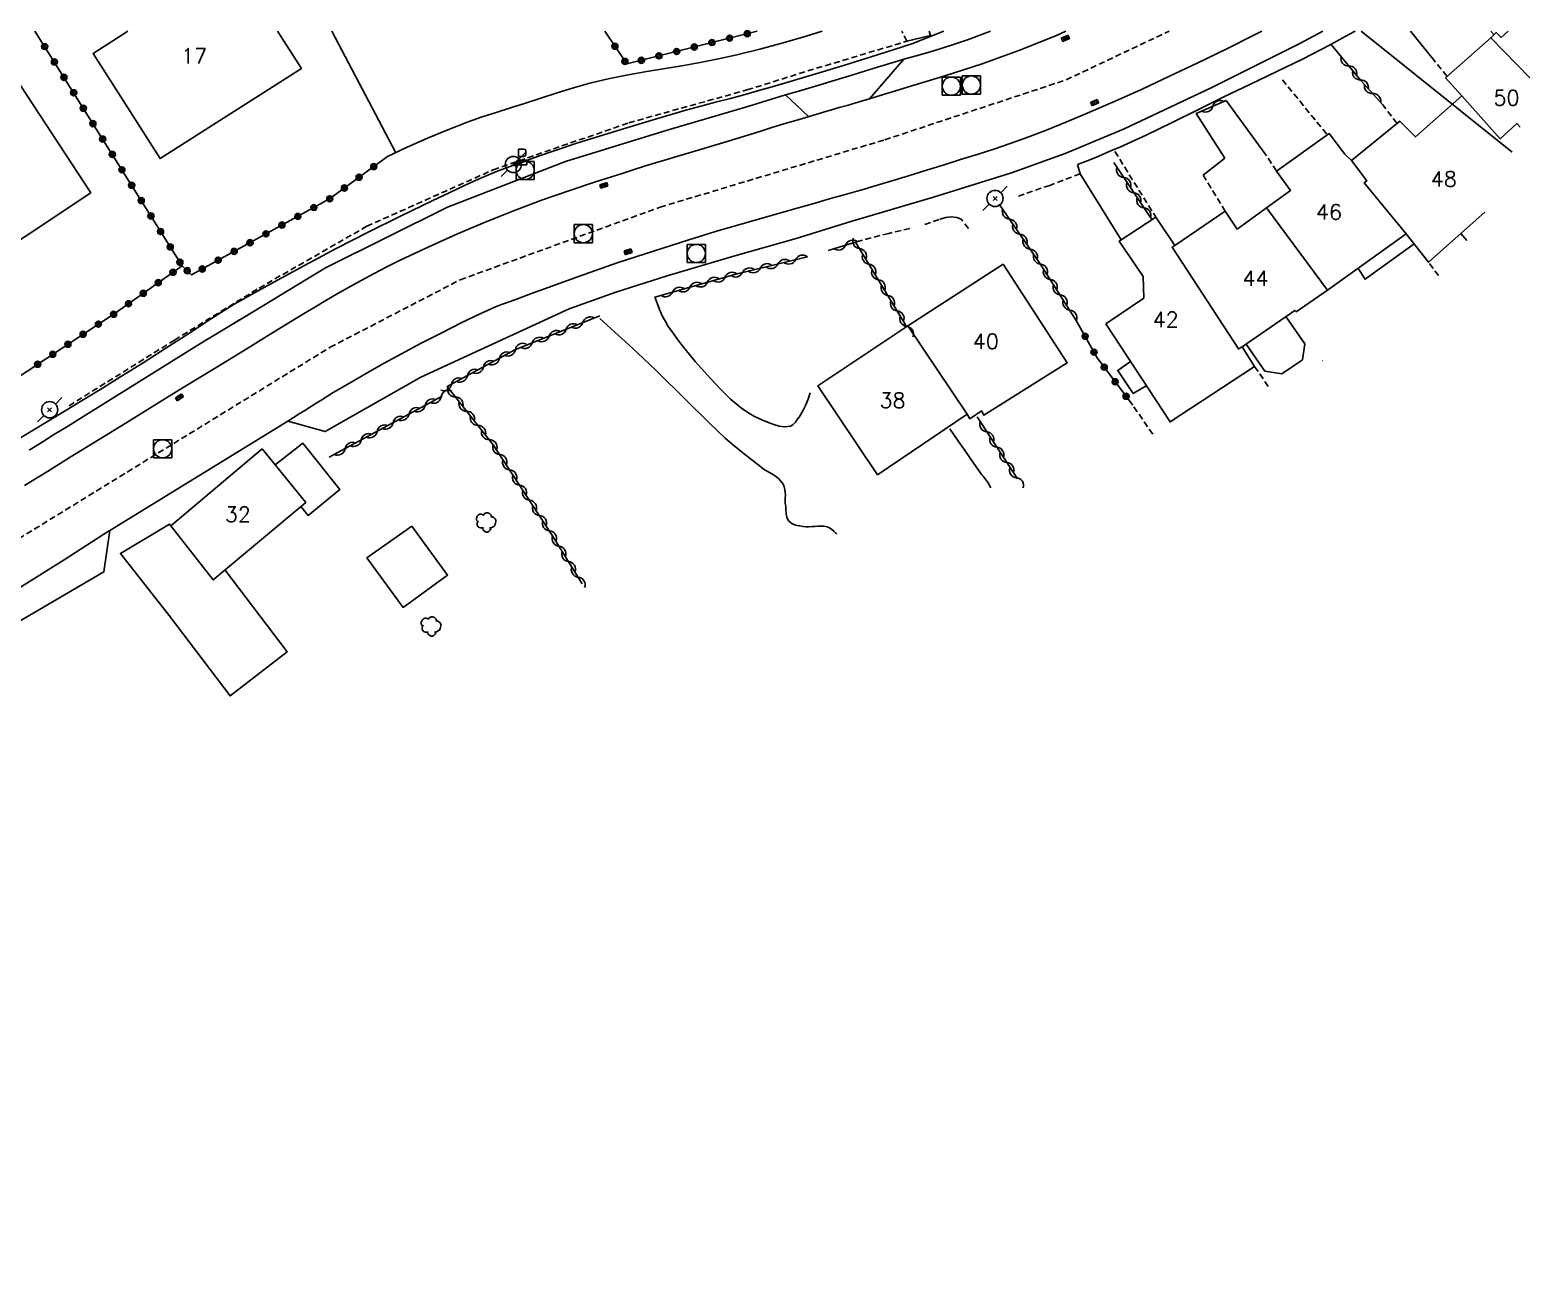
# Model space of a CAD drawing. Header units: millimetres. Extents: x 255999 to 257000, y 144000 to 145001.
# Drawn here: x 256397.2 to 256520.9, y 144897.2 to 145000.1 of the extents above; entities that cross this region are included whole.
import ezdxf
from ezdxf.enums import TextEntityAlignment as Align

# ---------------------------------------------------------------- set-up
doc = ezdxf.new("R2010")
doc.units = ezdxf.units.MM
doc.linetypes.add('DASHED', pattern=[0.75, 0.5, -0.25])
doc.layers.get('0').update_dxf_attribs({"linetype": 'CONTINUOUS'})
for name, color, linetype in [('W0001', 6, 'DASHED'), ('W0006', 2, 'CONTINUOUS'), ('W0008', 7, 'CONTINUOUS'), ('W0014', 7, 'CONTINUOUS'), ('W0017', 7, 'CONTINUOUS'), ('W0101', 7, 'CONTINUOUS'), ('W0104', 1, 'CONTINUOUS'), ('W0105', 7, 'CONTINUOUS'), ('W0112', 1, 'DASHED'), ('W0211', 2, 'CONTINUOUS'), ('W0300', 7, 'CONTINUOUS'), ('W0310', 3, 'CONTINUOUS'), ('W0322', 7, 'CONTINUOUS'), ('W0323', 7, 'CONTINUOUS'), ('W0333', 7, 'CONTINUOUS'), ('W0401', 7, 'CONTINUOUS'), ('W0420', 7, 'CONTINUOUS'), ('W0438', 7, 'CONTINUOUS'), ('W0473', 7, 'CONTINUOUS'), ('W0621', 1, 'CONTINUOUS'), ('W0991', 7, 'CONTINUOUS'), ('W1102', 7, 'CONTINUOUS')]:
    doc.layers.add(name, color=color, linetype=linetype)
doc.styles.get("Standard").update_dxf_attribs({"font": 'romans.shx', "width": 0.85})

# ---------------------------------------------------------------- blocks, each defined once
blk = doc.blocks.new('T300')
for p, q in [((-0.8, 0.51), (-0.86, 0.34)), ((-0.86, 0.34), (-0.86, 0.17)), ((-0.86, 0.17), (-0.74, 0.06)), ((-0.69, 0.63), (-0.8, 0.51)), ((-0.8, -0.06), (-0.74, 0.06)), ((-0.74, 0.06), (-0.69, 0.11)), ((-0.57, 0.69), (-0.69, 0.63)), ((-0.46, 0.69), (-0.57, 0.69)), ((-0.29, 0.63), (-0.46, 0.69)), ((-0.29, 0.63), (-0.17, 0.74)), ((-0.23, 0.57), (-0.29, 0.63)), ((-0.17, 0.74), (-0.06, 0.8)), ((-0.06, 0.8), (0.06, 0.8)), ((0.06, 0.8), (0.23, 0.74)), ((0.23, 0.74), (0.34, 0.63)), ((0.34, 0.63), (0.4, 0.51)), ((0.46, 0.46), (0.34, 0.46)), ((0.4, 0.51), (0.4, 0.46)), ((0.57, 0.4), (0.46, 0.46)), ((0.57, 0.4), (0.69, 0.29)), ((0.69, 0.29), (0.74, 0.17)), ((0.74, 0.06), (0.69, -0.17)), ((0.74, 0.17), (0.74, 0.06)), ((-0.8, -0.17), (-0.8, -0.06)), ((-0.8, -0.23), (-0.8, -0.17)), ((-0.74, -0.34), (-0.8, -0.23)), ((-0.69, -0.4), (-0.74, -0.34)), ((-0.51, -0.46), (-0.69, -0.4)), ((-0.4, -0.46), (-0.51, -0.46)), ((-0.4, -0.46), (-0.34, -0.46)), ((-0.34, -0.46), (-0.34, -0.4)), ((-0.34, -0.51), (-0.34, -0.46)), ((-0.29, -0.63), (-0.34, -0.51)), ((-0.17, -0.74), (-0.29, -0.63)), ((-0.06, -0.8), (-0.17, -0.74)), ((0.06, -0.8), (-0.06, -0.8)), ((0.17, -0.74), (0.06, -0.8)), ((0.23, -0.69), (0.17, -0.74)), ((0.29, -0.46), (0.23, -0.46)), ((0.29, -0.63), (0.23, -0.69)), ((0.46, -0.4), (0.29, -0.46)), ((0.34, -0.51), (0.29, -0.63)), ((0.34, -0.51), (0.34, -0.46)), ((0.57, -0.34), (0.46, -0.4)), ((0.63, -0.29), (0.57, -0.34)), ((0.69, -0.17), (0.63, -0.29))]:
    blk.add_line(p, q)
blk = doc.blocks.new('T401')
for p, q in [((-0.3, 0.3), (0, 0.3)), ((-0.3, -0.25), (-0.3, 0.3)), ((-0.3, 0.15), (0, 0.15)), ((-0.3, 0), (0, 0)), ((0, 0.3), (0, -0.25)), ((-0.3, -0.15), (0, -0.15)), ((-0.3, -0.25), (-0.3, -0.3)), ((-0.3, -0.3), (0, -0.3)), ((0, -0.3), (0, -0.25))]:
    blk.add_line(p, q)
blk = doc.blocks.new('T420')
for p, q in [((0.75, 0.75), (-0.75, 0.75)), ((-0.75, 0.75), (-0.75, -0.75)), ((0.75, 0.75), (0.75, -0.75)), ((0.75, -0.75), (-0.75, -0.75))]:
    blk.add_line(p, q)
blk.add_ellipse((0, 0), major_axis=(-0.53, 0.53), ratio=1, start_param=3.926991, end_param=10.210176)
blk = doc.blocks.new('T438')
for p, q in [((-0.4, 0.2), (0.4, 0.2)), ((-0.4, -0.2), (-0.4, 0.2)), ((0.15, 1.1), (-0.3, 1.1)), ((-0.3, 1.1), (-0.3, 0.5)), ((-0.3, 0.5), (0.15, 0.5)), ((0.3, 0.65), (0.3, 0.95)), ((0.4, 0.2), (0.4, -0.2))]:
    blk.add_line(p, q)
at = {"flags": 128}
for points in [[(-0.4, -0.2), (0.4, 0.2)], [(0.4, -0.2), (-0.4, -0.2)]]:
    blk.add_lwpolyline(points, dxfattribs=at)
for centre, major_axis, start_param, end_param in [((0.15, 0.95), (0.106, -0.106), 0.785398, 2.356194), ((0.15, 0.65), (0.106, 0.106), 3.926991, 5.497787)]:
    blk.add_ellipse(centre, major_axis=major_axis, ratio=1, start_param=start_param, end_param=end_param)
blk = doc.blocks.new('T473')
for p, q in [((-0.166667, 0.166667), (0.166667, -0.166667)), ((-0.166667, -0.166667), (0.166667, 0.166667)), ((0.500001, 0.500001), (1.000002, 1.000002)), ((-1.000002, -1.000002), (-0.500001, -0.500001))]:
    blk.add_line(p, q)
blk.add_ellipse((0, 0), major_axis=(0.471405, 0.471405), ratio=1, start_param=5.4977871438, end_param=11.780972451)
blk = doc.blocks.new('t310o')
at = {"color": 0, "linetype": 'Continuous'}
for centre, start, end in [((-0.5, 0.38), 216.8699, 323.1304), ((0.5, -0.37), 36.8699, 143.1303)]:
    blk.add_arc(centre, 0.625, start, end, dxfattribs=at)
blk = doc.blocks.new('t323o')
at = {"color": 0, "linetype": 'Continuous'}
for radius in [0.25, 0.15]:
    blk.add_circle((0, 0), radius, dxfattribs=at)
blk = doc.blocks.new('t322o')
at = {"color": 0, "linetype": 'Continuous'}
for radius in [0.25, 0.15]:
    blk.add_circle((0, 0), radius, dxfattribs=at)

msp = doc.modelspace()

# ---------------------------------------------------------------- linework, layer by layer
at = {"layer": 'W0001'}
msp.add_lwpolyline([(256303.22, 144899.9), (256306.33, 144902.02), (256336.39, 144920.92), (256359.64, 144935.33), (256389.28, 144953.81), (256421.97, 144973.92), (256432.69, 144979.49), (256449.18, 144985.48), (256467.7, 144991.04), (256482.65, 144995.98), (256491.14, 145000)], dxfattribs=at)
at = {"layer": 'W0006'}
for points in [[(256441.69, 144977.09), (256445.52, 144978.48), (256449.75, 144979.81), (256455.33, 144981.46), (256460.4, 144982.89), (256464.91, 144984.31), (256471.71, 144986.3), (256478.14, 144988.31), (256482.58, 144989.92), (256487.38, 144991.92), (256494.61, 144995.31), (256501.87, 144998.96), (256503.8, 145000)], [(256469.26, 144997.7), (256470.58, 144998.05), (256471.9, 144998.44), (256473.21, 144998.85), (256474.51, 144999.29), (256476.42, 145000)], [(256466.43, 144994.42), (256469.26, 144997.7)], [(256414.03, 144975.89), (256421.58, 144980.47), (256431.64, 144985.48), (256441.39, 144989.26), (256449.75, 144991.84), (256456.41, 144993.79), (256459.52, 144994.74), (256461.42, 144992.95)], [(256418.48, 144967.84), (256421.57, 144966.97), (256429.44, 144971.46), (256441.69, 144977.09)], [(256414.51, 144976.2), (256413.56, 144975.62), (256412.61, 144975.03), (256411.65, 144974.45), (256410.7, 144973.87), (256408.37, 144972.42), (256406.03, 144970.96), (256403.69, 144969.51), (256401.36, 144968.05), (256400.31, 144967.4), (256399.26, 144966.75), (256398.22, 144966.09), (256397.17, 144965.44)], [(256307.09, 144898.55), (256309.77, 144897.23), (256338.21, 144915.13), (256360.96, 144929.23), (256382.51, 144942.62), (256395.76, 144950.98), (256403.33, 144955.39), (256403.8, 144958.81)]]:
    msp.add_lwpolyline(points, dxfattribs=at)
at = {"layer": 'W0008'}
for points in [[(256482.63, 145000), (256481.85, 144999.65), (256478.76, 144998.4), (256475.73, 144997.31), (256472.66, 144996.32), (256469.58, 144995.38), (256466.51, 144994.45), (256465.87, 144994.25), (256465.23, 144994.06), (256464.59, 144993.87), (256463.94, 144993.69), (256463.3, 144993.5), (256462.66, 144993.32), (256462.02, 144993.13), (256461.38, 144992.94), (256460.38, 144992.64), (256459.39, 144992.34), (256458.39, 144992.04), (256457.4, 144991.73), (256456.41, 144991.43), (256455.41, 144991.12), (256454.42, 144990.82), (256453.42, 144990.52), (256452.5, 144990.24), (256451.57, 144989.96), (256450.65, 144989.69), (256449.72, 144989.41), (256448.8, 144989.13), (256447.88, 144988.85), (256446.95, 144988.57), (256446.04, 144988.27), (256443.84, 144987.56), (256441.65, 144986.84), (256439.47, 144986.08), (256437.31, 144985.27), (256434.89, 144984.3), (256432.48, 144983.29), (256430.1, 144982.22), (256427.74, 144981.11), (256426.66, 144980.57), (256425.6, 144980.01), (256424.54, 144979.43), (256423.49, 144978.85), (256422.56, 144978.32), (256421.63, 144977.78), (256420.71, 144977.23), (256419.79, 144976.68)], [(256434.46, 144976.74), (256435.81, 144977.33), (256437.19, 144977.85), (256438.58, 144978.35), (256439.96, 144978.85), (256442.83, 144979.91), (256445.73, 144980.91), (256448.63, 144981.86), (256451.55, 144982.79), (256453.74, 144983.46), (256455.95, 144984.1), (256458.16, 144984.73), (256460.37, 144985.37), (256461.16, 144985.59), (256461.95, 144985.82), (256462.75, 144986.05), (256463.54, 144986.27), (256464.34, 144986.5), (256465.13, 144986.72), (256465.93, 144986.95), (256466.72, 144987.18), (256468.19, 144987.62), (256469.66, 144988.07), (256471.13, 144988.52), (256472.59, 144988.98), (256473.95, 144989.4), (256475.32, 144989.83), (256476.68, 144990.26), (256478.03, 144990.73), (256479.57, 144991.29), (256481.1, 144991.87), (256482.62, 144992.48), (256484.13, 144993.11), (256486.5, 144994.13), (256488.85, 144995.19), (256491.18, 144996.28), (256493.51, 144997.38), (256495.85, 144998.52), (256498.18, 144999.69), (256498.79, 145000)], [(256419.79, 144976.68), (256417.31, 144975.16), (256414.83, 144973.64), (256412.35, 144972.12), (256409.87, 144970.6), (256407.54, 144969.17), (256405.21, 144967.73), (256402.87, 144966.29), (256400.55, 144964.85), (256398.67, 144963.69), (256396.79, 144962.52)], [(256418.48, 144967.84), (256418.95, 144968.14), (256419.42, 144968.43), (256419.89, 144968.72), (256420.35, 144969.02), (256420.82, 144969.31), (256421.28, 144969.6), (256421.75, 144969.89), (256422.23, 144970.18), (256423.62, 144971), (256425.02, 144971.81), (256426.43, 144972.61), (256427.85, 144973.39), (256429.49, 144974.25), (256431.14, 144975.1), (256432.79, 144975.93), (256434.46, 144976.74)], [(256396.22, 144953.99), (256400.04, 144956.39), (256400.51, 144956.69), (256400.98, 144956.99), (256401.45, 144957.3), (256401.92, 144957.6), (256402.39, 144957.91), (256402.86, 144958.21), (256403.33, 144958.51), (256403.8, 144958.81)]]:
    msp.add_lwpolyline(points, dxfattribs=at)
at = {"layer": 'W0014'}
for points in [[(256469.93, 144998.94), (256472.57, 145000)], [(256506.47, 145000), (256505.96, 144999.71), (256504.36, 144998.84), (256502.2, 144997.72), (256500.03, 144996.66), (256497.84, 144995.62), (256495.66, 144994.57), (256493.52, 144993.52), (256491.39, 144992.47), (256489.24, 144991.43), (256487.08, 144990.44), (256486.21, 144990.06), (256485.34, 144989.69), (256484.46, 144989.34), (256483.58, 144988.99)], [(256412.2, 144976.3), (256414.07, 144977.47), (256415.99, 144978.56), (256417.93, 144979.61), (256419.86, 144980.67), (256422.47, 144982.08), (256425.12, 144983.43), (256427.77, 144984.74), (256430.44, 144986.03), (256431.78, 144986.67), (256433.11, 144987.3), (256434.46, 144987.91), (256435.83, 144988.47), (256439.06, 144989.66), (256442.32, 144990.75), (256445.6, 144991.77), (256448.89, 144992.77), (256450.1, 144993.13), (256451.31, 144993.47), (256452.53, 144993.8), (256453.75, 144994.13), (256454.97, 144994.45), (256456.19, 144994.78), (256457.41, 144995.12), (256458.62, 144995.46), (256461.46, 144996.3), (256464.29, 144997.16), (256467.11, 144998.04), (256469.93, 144998.94)], [(256459.52, 144994.74), (256460.89, 144995.14), (256462.25, 144995.55), (256463.61, 144995.96), (256464.97, 144996.37), (256466.04, 144996.7), (256467.11, 144997.03), (256468.19, 144997.36), (256469.26, 144997.7)], [(256483.58, 144988.99), (256483.8, 144988.23)], [(256412.2, 144976.3), (256410.32, 144975.07), (256408.44, 144973.86), (256406.55, 144972.65), (256404.65, 144971.45), (256403.2, 144970.55), (256401.74, 144969.66), (256400.28, 144968.77), (256398.81, 144967.89), (256397.35, 144967.01), (256395.89, 144966.12)], [(256403.8, 144958.81), (256418.48, 144967.84)]]:
    msp.add_lwpolyline(points, dxfattribs=at)
at = {"layer": 'W0017'}
for points in [[(256512.9, 144997.69), (256511.04, 145000)], [(256505, 144998.28), (256504.5, 144998.91)], [(256499.04, 144989.92), (256495.83, 144994.28)], [(256493.38, 144993.2), (256495.73, 144989.53), (256493.95, 144988.12)], [(256483.8, 144988.23), (256487.19, 144982.78)], [(256461.54, 144970.17), (256461.38, 144969.64), (256461.17, 144969.13), (256460.92, 144968.63), (256460.63, 144968.17), (256460.49, 144967.96), (256460.34, 144967.74), (256460.15, 144967.55), (256459.92, 144967.42), (256459.45, 144967.35), (256458.99, 144967.41), (256458.56, 144967.55), (256458.16, 144967.69), (256457.55, 144967.93), (256456.97, 144968.21), (256456.42, 144968.54), (256455.89, 144968.91), (256454.99, 144969.64), (256454.15, 144970.46), (256453.36, 144971.31), (256452.58, 144972.16), (256452.08, 144972.74), (256451.59, 144973.33), (256451.11, 144973.93), (256450.65, 144974.53), (256450.38, 144974.9), (256450.11, 144975.27), (256449.85, 144975.65), (256449.61, 144976.04), (256449.36, 144976.53), (256449.13, 144977.03), (256448.93, 144977.55), (256448.75, 144978.07)], [(256444.2, 144976.29), (256445.12, 144975.48), (256446.02, 144974.66), (256446.92, 144973.83), (256447.82, 144972.99), (256448.34, 144972.5), (256448.85, 144972), (256449.36, 144971.5), (256449.87, 144971), (256450.38, 144970.5), (256450.89, 144969.99), (256451.4, 144969.49), (256451.91, 144968.99), (256452.57, 144968.34), (256453.22, 144967.69), (256453.87, 144967.05), (256454.55, 144966.42), (256455.26, 144965.81), (256455.99, 144965.21), (256456.73, 144964.63), (256457.47, 144964.05), (256457.71, 144963.88), (256457.95, 144963.73), (256458.2, 144963.59), (256458.45, 144963.45), (256458.7, 144963.28), (256458.93, 144963.1), (256459.14, 144962.88), (256459.31, 144962.63), (256459.41, 144962.41), (256459.47, 144962.18), (256459.5, 144961.95), (256459.51, 144961.72), (256459.5, 144961.5), (256459.5, 144961.27), (256459.5, 144961.05), (256459.53, 144960.82), (256459.55, 144960.53), (256459.56, 144960.21), (256459.62, 144959.88), (256459.78, 144959.59), (256460.04, 144959.38), (256460.35, 144959.26), (256460.66, 144959.19), (256460.96, 144959.14), (256461.21, 144959.11), (256461.45, 144959.11), (256461.7, 144959.13), (256461.95, 144959.15), (256462.19, 144959.17), (256462.44, 144959.18), (256462.69, 144959.16), (256462.94, 144959.11), (256463.15, 144959.02), (256463.34, 144958.9), (256463.51, 144958.75), (256463.67, 144958.6), (256463.76, 144958.53)], [(256476.43, 144962.33), (256476.37, 144962.48), (256476.31, 144962.6), (256476.23, 144962.73), (256476.15, 144962.84), (256476.06, 144962.96), (256475.97, 144963.06), (256475.88, 144963.17), (256475.8, 144963.28), (256475.71, 144963.39), (256475.04, 144964.34), (256474.38, 144965.29), (256473.71, 144966.24), (256473.05, 144967.2)]]:
    msp.add_lwpolyline(points, dxfattribs=at)
at = {"layer": 'W0101'}
for points in [[(256419.62, 144996.93), (256407.96, 144989.49), (256402.43, 144998.15), (256405.29, 145000)], [(256417.63, 145000), (256419.62, 144996.93)], [(256515.26, 144994.67), (256513.93, 144996.16), (256517.65, 144999.46)], [(256517.65, 144999.46), (256518.09, 144999.9), (256518.52, 144999.48), (256519.1, 145000)], [(256506.17, 144989.32), (256506.17, 144989.32), (256510.16, 144992.58), (256511.44, 144991.27), (256515.26, 144994.67)], [(256499.18, 144985.43), (256501.15, 144986.86), (256499.98, 144988.46), (256504.33, 144991.55), (256505.63, 144989.86), (256505.64, 144989.86), (256506.17, 144989.32)], [(256485.91, 144975.85), (256489.05, 144977.98), (256489.01, 144979.76), (256487.03, 144982.68), (256490.04, 144984.66), (256491.61, 144982.31)], [(256491.61, 144982.31), (256495.77, 144985.14), (256496.75, 144983.66), (256496.76, 144983.66), (256499.18, 144985.43)], [(256517.16, 144985.06), (256512.52, 144980.93), (256510.68, 144983.27)], [(256510.68, 144983.27), (256504.2, 144978.62)], [(256477.45, 144980.79), (256469.61, 144975.69)], [(256474.48, 144968.4), (256474.71, 144968.03), (256475.66, 144968.67), (256475.87, 144968.31), (256482.74, 144972.64), (256477.45, 144980.79)], [(256504.2, 144978.62), (256501.62, 144976.86), (256501.51, 144976.97), (256497.17, 144973.97)], [(256469.61, 144975.69), (256462.17, 144970.74), (256467.1, 144963.41), (256474.48, 144968.4)], [(256497.17, 144973.97), (256497.17, 144973.96), (256498.19, 144972.35), (256491.22, 144967.77), (256485.91, 144975.85)], [(256416.36, 144965.54), (256419.97, 144961.13), (256412.34, 144954.73), (256408.84, 144959.2)], [(256408.84, 144959.2), (256416.36, 144965.54)]]:
    msp.add_lwpolyline(points, dxfattribs=at)
msp.add_lwpolyline([(256402.24, 144986.65), (256391.38, 144979.47), (256386.09, 144987.53), (256393.71, 144992.6), (256393.18, 144993.35), (256396.45, 144995.51)], close=True, dxfattribs=at)
at = {"layer": 'W0104'}
for points in [[(256515.18, 144983.3), (256515.68, 144982.74)], [(256506.72, 144980.42), (256507.29, 144979.53), (256511.33, 144982.45)], [(256497.48, 144974.19), (256499.02, 144971.96), (256500.43, 144971.73), (256502.14, 144972.89), (256502.32, 144974.21), (256500.75, 144976.45)], [(256487.95, 144972.74), (256486.91, 144972.01), (256488.19, 144970.1), (256489.26, 144970.75)], [(256419.56, 144960.79), (256420.15, 144960.05), (256422.78, 144962.2), (256419.73, 144966.01), (256417.43, 144964.23)], [(256408.84, 144959.2), (256408.74, 144959.33), (256404.68, 144956.92), (256408.71, 144951.79), (256413.72, 144945.16), (256418.42, 144948.79), (256413.31, 144955.55)]]:
    msp.add_lwpolyline(points, dxfattribs=at)
msp.add_lwpolyline([(256428.71, 144959.16), (256425.01, 144956.55), (256427.99, 144952.47), (256431.66, 144955.13)], close=True, dxfattribs=at)
at = {"layer": 'W0105'}
msp.add_lwpolyline([(256471.36, 145000), (256471.47, 144999.64), (256469.53, 144999.17)], dxfattribs=at)
at = {"layer": 'W0112'}
for points in [[(256400.45, 144969.1), (256409.14, 144974.52), (256416.12, 144978.81), (256424.99, 144983.9), (256435.42, 144988.56), (256446.59, 144992.44), (256456.34, 144995.15), (256461.35, 144996.72), (256469.53, 144999.17), (256469.11, 145000)], [(256517.67, 145000), (256517.92, 144999.73)], [(256514.05, 144996.27), (256512.9, 144997.69)], [(256500.48, 144995.98), (256504.18, 144991.45)], [(256509.93, 144992.39), (256508.75, 144993.92)], [(256486.67, 144990.07), (256490.04, 144984.66)], [(256499.98, 144988.46), (256499.04, 144989.92)], [(256483.8, 144988.23), (256481.31, 144987.28), (256478.73, 144986.4)], [(256495.77, 144985.14), (256493.95, 144988.12)], [(256474.59, 144983.72), (256474, 144984.49), (256473.63, 144984.63), (256473.17, 144984.68), (256472.72, 144984.62), (256472.17, 144984.47), (256470.82, 144983.99)], [(256469.77, 144983.73), (256468.03, 144983.32), (256465.29, 144982.6)], [(256513.35, 144979.83), (256512.52, 144980.93)], [(256498.19, 144972.35), (256499.31, 144970.68)], [(256503.81, 144972.8), (256503.78, 144972.84)], [(256489.79, 144966.75), (256488.14, 144969.16)]]:
    msp.add_lwpolyline(points, dxfattribs=at)
at = {"layer": 'W0211'}
msp.add_lwpolyline([(256462.55, 145000), (256461.21, 144999.58), (256459.32, 144999.03), (256457.41, 144998.52), (256455.5, 144998.05), (256453.99, 144997.71), (256452.48, 144997.42), (256450.96, 144997.15), (256449.44, 144996.9), (256447.92, 144996.64), (256446.4, 144996.37), (256444.89, 144996.06), (256443.39, 144995.71), (256442.03, 144995.33), (256440.68, 144994.91), (256439.35, 144994.46), (256438.01, 144994.03), (256436.84, 144993.66), (256435.67, 144993.3), (256434.51, 144992.93), (256433.36, 144992.52), (256431.67, 144991.86), (256429.99, 144991.16), (256428.33, 144990.43), (256426.69, 144989.66)], dxfattribs=at)
at = {"layer": 'W0310'}
for points in [[(256508.75, 144993.92), (256506.95, 144995.94), (256505, 144998.28)], [(256495.83, 144994.28), (256493.38, 144993.2)], [(256489.72, 144984.45), (256486.57, 144989.17)], [(256477.13, 144985.73), (256480.52, 144980.8), (256483.49, 144976.14)], [(256463.04, 144981.91), (256465.29, 144982.6), (256469.5, 144975.63)], [(256461.33, 144981.39), (256455.54, 144979.99), (256448.75, 144978.07)], [(256444.2, 144976.53), (256437.26, 144973.74), (256431.61, 144970.68), (256435.42, 144965.87), (256440.31, 144958.38), (256442.76, 144954.41)], [(256431.21, 144969.89), (256421.89, 144964.85)], [(256478.64, 144963.06), (256475.31, 144968.19)]]:
    msp.add_lwpolyline(points, dxfattribs=at)
at = {"layer": 'W0322'}
msp.add_lwpolyline([(256426.69, 144989.66), (256421.93, 144986.16), (256410.55, 144979.9), (256409.77, 144980.64), (256404.26, 144976.75), (256394.1, 144970.05)], dxfattribs=at)
at = {"layer": 'W0323'}
for points in [[(256409.77, 144980.64), (256403.88, 144990.04), (256397.64, 145000)], [(256444.62, 145000), (256446.43, 144997.29), (256457.18, 145000)], [(256488.14, 144969.16), (256485.21, 144973.05), (256483.49, 144976.14)]]:
    msp.add_lwpolyline(points, dxfattribs=at)
at = {"layer": 'W0333'}
msp.add_lwpolyline([(256422.12, 145000), (256427.39, 144989.96)], dxfattribs=at)
at = {"layer": 'W0621'}
msp.add_lwpolyline([(256506.98, 145000), (256519.43, 144990.02)], dxfattribs=at)
at = {"layer": 'W1102'}
for points in [[(256517.65, 144999.46), (256520.89, 144996.14)], [(256515.26, 144994.67), (256515.26, 144994.66), (256518.43, 144991.12), (256519.82, 144992.38), (256520.07, 144992.07)], [(256506.17, 144989.32), (256507.45, 144987.66), (256507.23, 144987.5), (256510.68, 144983.27)], [(256499.18, 144985.43), (256504.2, 144978.62)], [(256491.61, 144982.31), (256491.39, 144982.17), (256496.86, 144973.79), (256497.17, 144973.97)], [(256474.48, 144968.4), (256469.61, 144975.69)]]:
    msp.add_lwpolyline(points, dxfattribs=at)

# ---------------------------------------------------------------- block references
at = {"layer": 'W0300'}
for p in [(256434.89, 144959.48), (256430.35, 144950.89)]:
    msp.add_blockref('T300', p, dxfattribs=at)
at = {"layer": 'W0310'}
for p, rotation in [((256505.96, 144997.13), 129.8561750817244), ((256506.92, 144995.98), 129.8561750817244), ((256507.92, 144994.86), 131.6564182246738), ((256494.75, 144993.81), 203.7518436754661), ((256487.4, 144987.92), 123.7348648425158), ((256488.23, 144986.67), 123.7348648425158), ((256489.06, 144985.43), 123.7348648425158), ((256477.98, 144984.49), 304.5253168673199), ((256478.83, 144983.25), 304.5253168673199), ((256464.47, 144982.35), 17.15442385872592), ((256465.62, 144982.06), 301.087332587494), ((256479.68, 144982.02), 304.5253168673199), ((256457.43, 144980.45), 193.5930032017385), ((256458.89, 144980.8), 193.5930032017385), ((256460.35, 144981.16), 193.5930032017385), ((256466.4, 144980.77), 301.087332587494), ((256480.53, 144980.78), 302.4862862248074), ((256451.64, 144978.89), 195.8092963690493), ((256453.08, 144979.3), 195.8092963690493), ((256454.53, 144979.71), 195.8092963690493), ((256455.97, 144980.1), 193.5930032017385), ((256467.17, 144979.49), 301.087332587494), ((256481.34, 144979.52), 302.4862862248074), ((256450.2, 144978.48), 195.8092963690493), ((256467.95, 144978.2), 301.087332587494), ((256482.15, 144978.25), 302.4862862248074), ((256468.72, 144976.92), 301.087332587494), ((256482.95, 144976.99), 302.4862862248074), ((256441.42, 144975.41), 201.9450932008887), ((256442.81, 144975.97), 201.9450932008887), ((256469.5, 144975.64), 301.087332587494), ((256438.63, 144974.29), 201.9450932008887), ((256440.03, 144974.85), 201.9450932008887), ((256435.93, 144973.01), 208.4396616737796), ((256437.24, 144973.73), 208.4396616737796), ((256433.29, 144971.58), 208.4396616737796), ((256434.61, 144972.3), 208.4396616737796), ((256431.97, 144970.87), 208.4396616737796), ((256432.29, 144969.82), 308.4117445419727), ((256429.8, 144969.13), 208.4245093020566), ((256431.12, 144969.84), 208.4245093020566), ((256433.23, 144968.64), 308.4117445419727), ((256427.16, 144967.7), 208.4245093020566), ((256428.48, 144968.42), 208.4245093020566), ((256434.16, 144967.47), 308.4117445419727), ((256425.85, 144966.99), 208.4245093020566), ((256435.09, 144966.29), 308.4117445419727), ((256476.12, 144966.94), 122.9781342454235), ((256423.21, 144965.56), 208.4245093020566), ((256424.53, 144966.27), 208.4245093020566), ((256435.95, 144965.07), 303.1146069161972), ((256476.94, 144965.68), 122.9781342454235), ((256436.77, 144963.81), 303.1146069161972), ((256477.76, 144964.42), 122.9781342454235), ((256437.59, 144962.55), 303.1146069161972), ((256478.57, 144963.16), 122.9781342454235), ((256438.41, 144961.3), 303.1146069161972), ((256439.23, 144960.04), 303.1146069161972), ((256440.05, 144958.78), 303.1146069161972), ((256440.84, 144957.51), 301.6574374076563), ((256441.63, 144956.24), 301.6574374076563), ((256442.42, 144954.96), 301.6574374076563)]:
    msp.add_blockref('t310o', p, dxfattribs=dict(at, rotation=rotation))
at = {"layer": 'W0322'}
for p, rotation in [((256424.36, 144987.95), 216.2705222845794), ((256425.57, 144988.83), 216.2705222845794), ((256423.15, 144987.06), 216.2705222845794), ((256420.63, 144985.45), 208.8361086610463), ((256421.94, 144986.17), 216.2705222845794), ((256418, 144984), 208.8361086610463), ((256419.31, 144984.72), 208.8361086610463), ((256416.68, 144983.28), 208.8361086610463), ((256414.06, 144981.83), 208.8361086610463), ((256415.37, 144982.55), 208.8361086610463), ((256411.43, 144980.38), 208.8361086610463), ((256412.74, 144981.11), 208.8361086610463), ((256407.8, 144979.25), 215.2641327406121), ((256409.02, 144980.11), 215.2641327406121), ((256410.19, 144980.24), 136.2044644256439), ((256406.57, 144978.38), 215.2641327406121), ((256404.12, 144976.65), 213.4028926702809), ((256405.35, 144977.51), 215.2641327406121), ((256402.87, 144975.83), 213.4028926702809), ((256400.36, 144974.17), 213.4028926702809), ((256401.61, 144975), 213.4028926702809), ((256399.11, 144973.35), 213.4028926702809), ((256397.86, 144972.52), 213.4028926702809)]:
    msp.add_blockref('t322o', p, dxfattribs=dict(at, rotation=rotation))
at = {"layer": 'W0323'}
for p, rotation in [((256453.45, 144999.06), 14.16524184610008), ((256454.9, 144999.42), 14.16524184610008), ((256456.36, 144999.79), 14.16524184610008), ((256398.44, 144998.73), 122.0690685766341), ((256445.45, 144998.75), 303.70469125686), ((256449.08, 144997.96), 14.16524184610008), ((256450.54, 144998.32), 14.16524184610008), ((256451.99, 144998.69), 14.16524184610008), ((256399.24, 144997.46), 122.0690685766341), ((256446.28, 144997.5), 303.70469125686), ((256447.63, 144997.59), 14.16524184610008), ((256400.03, 144996.19), 122.0690685766341), ((256400.83, 144994.92), 122.0690685766341), ((256401.63, 144993.64), 122.0690685766341), ((256402.42, 144992.37), 122.0690685766341), ((256403.22, 144991.1), 122.0690685766341), ((256404.02, 144989.83), 122.0579506403738), ((256404.81, 144988.56), 122.0579506403738), ((256405.61, 144987.29), 122.0579506403738), ((256406.4, 144986.02), 122.0579506403738), ((256407.2, 144984.75), 122.0579506403738), ((256408, 144983.47), 122.0579506403738), ((256408.79, 144982.2), 122.0579506403738), ((256409.59, 144980.93), 122.0579506403738), ((256484.22, 144974.83), 119.1554269226406), ((256484.95, 144973.52), 119.1554269226406), ((256485.79, 144972.28), 126.9075272468861), ((256486.69, 144971.08), 126.9075272468861), ((256487.59, 144969.88), 126.9075272468861)]:
    msp.add_blockref('t323o', p, dxfattribs=dict(at, rotation=rotation))
at = {"layer": 'W0401'}
for p, rotation in [((256482.53, 144999.53), 113.3696281657367), ((256485.06, 144993.96), 293.3442112106022), ((256444.49, 144987.42), 108.0117272524552), ((256446.58, 144981.66), 288.2311315979307), ((256409.47, 144969.92), 121.5929027188653)]:
    msp.add_blockref('T401', p, dxfattribs=dict(at, rotation=rotation))
at = {"layer": 'W0420'}
for p in [(256473.19, 144995.46), (256474.84, 144995.55), (256438.05, 144988.51), (256442.85, 144983.3), (256452.16, 144981.66), (256408.17, 144965.55)]:
    msp.add_blockref('T420', p, dxfattribs=at)
at = {"layer": 'W0438'}
msp.add_blockref('T438', (256437.8, 144989.17), dxfattribs=at)
at = {"layer": 'W0473'}
for p in [(256437.08, 144989), (256476.79, 144986.2), (256398.85, 144968.77)]:
    msp.add_blockref('T473', p, dxfattribs=at)

# ---------------------------------------------------------------- texts
at = {"layer": 'W0991'}
for s, p in [('17', (256410.76, 144997.95)), ('50', (256518.95, 144994.5)), ('48', (256513.79, 144987.8)), ('46', (256504.32, 144985.08)), ('44', (256498.27, 144979.61)), ('42', (256490.86, 144976.21)), ('40', (256476.03, 144974.41)), ('38', (256468.34, 144969.55)), ('32', (256414.37, 144960.14))]:
    msp.add_text(s, height=1.25, dxfattribs=at).set_placement(p, align=Align.MIDDLE_CENTER)

doc.saveas('drawing.dxf')
